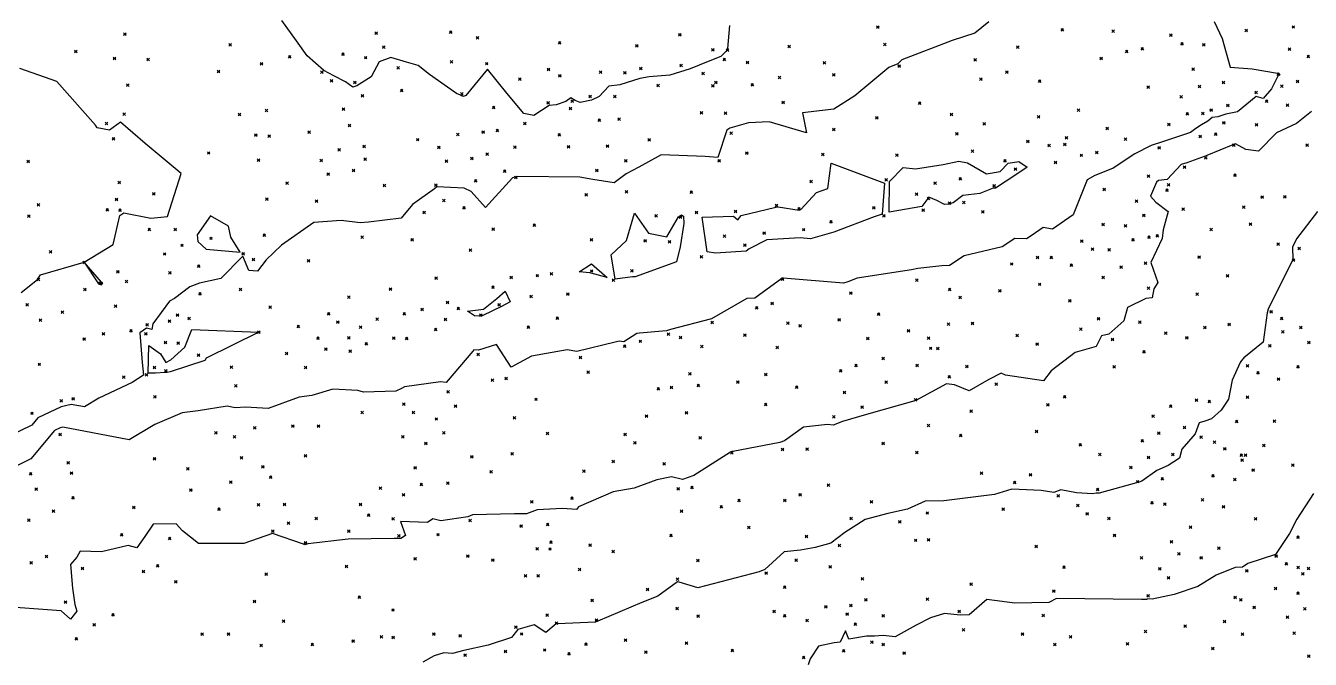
# Model space of a CAD drawing. Header units: inches. Extents: x 1411897 to 1412713, y 4930955 to 4931789.
# Drawn here: x 1412107.6 to 1412206.8, y 4931338.5 to 4931387.4 of the extents above; entities that cross this region are included whole.
import ezdxf

# ---------------------------------------------------------------- set-up
doc = ezdxf.new("R2010")
doc.units = ezdxf.units.IN
doc.header["$MEASUREMENT"] = 0
doc.header["$PDMODE"] = 35
doc.header["$PDSIZE"] = 0.1

msp = doc.modelspace()

# ---------------------------------------------------------------- linework, layer by layer
at = {"color": 2, "true_color": 0xf1eb1f}
for p, q in [((1412128.507, 4931386.283), (1412127.367, 4931387.841)), ((1412161.953, 4931387.457), (1412161.785, 4931385.685)), ((1412180.898, 4931386.871), (1412179.142, 4931386.303)), ((1412181.987, 4931387.74), (1412180.898, 4931386.871)), ((1412199.385, 4931387.774), (1412200.023, 4931386.451)), ((1412129.328, 4931385.106), (1412128.507, 4931386.283)), ((1412179.142, 4931386.303), (1412175.265, 4931384.801)), ((1412200.023, 4931386.451), (1412200.631, 4931384.241)), ((1412130.604, 4931383.973), (1412129.328, 4931385.106)), ((1412135.789, 4931384.994), (1412134.894, 4931384.643)), ((1412136.986, 4931384.622), (1412135.789, 4931384.994)), ((1412161.268, 4931385.074), (1412160.301, 4931384.687)), ((1412161.776, 4931385.56), (1412161.268, 4931385.074)), ((1412161.785, 4931385.685), (1412161.776, 4931385.56)), ((1412109.988, 4931383.135), (1412107.133, 4931384.148)), ((1412131.377, 4931383.579), (1412130.604, 4931383.973)), ((1412134.894, 4931384.643), (1412134.257, 4931383.482)), ((1412137.887, 4931384.362), (1412136.986, 4931384.622)), ((1412138.78, 4931383.68), (1412137.887, 4931384.362)), ((1412143.259, 4931384.075), (1412141.585, 4931382.044)), ((1412144.747, 4931382.228), (1412143.259, 4931384.075)), ((1412158.899, 4931384.119), (1412157.346, 4931383.617)), ((1412160.301, 4931384.687), (1412158.899, 4931384.119)), ((1412174.269, 4931384.222), (1412171.635, 4931382.02)), ((1412174.957, 4931384.484), (1412174.269, 4931384.222)), ((1412175.265, 4931384.801), (1412174.957, 4931384.484)), ((1412200.631, 4931384.241), (1412202.34, 4931384.11)), ((1412202.34, 4931384.11), (1412204.286, 4931383.786)), ((1412112.962, 4931379.75), (1412109.988, 4931383.135)), ((1412132.28, 4931383.113), (1412131.377, 4931383.579)), ((1412132.853, 4931382.697), (1412132.28, 4931383.113)), ((1412134.257, 4931383.482), (1412133.152, 4931382.807)), ((1412140.851, 4931382.203), (1412138.78, 4931383.68)), ((1412153.476, 4931382.881), (1412152.615, 4931382.781)), ((1412155.026, 4931383.363), (1412153.476, 4931382.881)), ((1412155.732, 4931383.502), (1412155.026, 4931383.363)), ((1412157.346, 4931383.617), (1412155.732, 4931383.502)), ((1412204.366, 4931383.644), (1412203.829, 4931382.575)), ((1412204.286, 4931383.786), (1412204.364, 4931383.731)), ((1412204.364, 4931383.731), (1412204.492, 4931383.647)), ((1412204.492, 4931383.647), (1412204.366, 4931383.644)), ((1412133.152, 4931382.807), (1412132.853, 4931382.697)), ((1412141.165, 4931382.071), (1412140.851, 4931382.203)), ((1412141.255, 4931382.028), (1412141.165, 4931382.071)), ((1412141.392, 4931381.961), (1412141.255, 4931382.028)), ((1412141.585, 4931382.044), (1412141.392, 4931381.961)), ((1412146.05, 4931380.671), (1412144.747, 4931382.228)), ((1412149.68, 4931381.859), (1412149.31, 4931381.576)), ((1412150.02, 4931381.669), (1412149.68, 4931381.859)), ((1412151.877, 4931381.976), (1412151.293, 4931381.688)), ((1412152.615, 4931382.781), (1412151.877, 4931381.976)), ((1412171.635, 4931382.02), (1412170, 4931380.99)), ((1412202.635, 4931381.963), (1412201.183, 4931380.79)), ((1412203.189, 4931381.824), (1412202.635, 4931381.963)), ((1412203.829, 4931382.575), (1412203.189, 4931381.824)), ((1412148.005, 4931381.268), (1412146.842, 4931380.507)), ((1412148.546, 4931381.323), (1412148.005, 4931381.268)), ((1412149.31, 4931381.576), (1412148.546, 4931381.323)), ((1412150.407, 4931381.502), (1412150.02, 4931381.669)), ((1412151.293, 4931381.688), (1412150.407, 4931381.502)), ((1412170, 4931380.99), (1412167.6, 4931380.712)), ((1412114.907, 4931379.98), (1412114.058, 4931379.375)), ((1412116.81, 4931378.35), (1412114.907, 4931379.98)), ((1412146.842, 4931380.507), (1412146.05, 4931380.671)), ((1412163.42, 4931379.933), (1412161.97, 4931379.525)), ((1412165.019, 4931380.016), (1412163.42, 4931379.933)), ((1412167.9, 4931379.155), (1412165.019, 4931380.016)), ((1412167.6, 4931380.712), (1412167.9, 4931379.155)), ((1412198.891, 4931380.071), (1412198.422, 4931379.797)), ((1412199.243, 4931380.347), (1412198.891, 4931380.071)), ((1412199.677, 4931380.412), (1412199.243, 4931380.347)), ((1412200.283, 4931380.612), (1412199.677, 4931380.412)), ((1412201.183, 4931380.79), (1412200.283, 4931380.612)), ((1412205.751, 4931379.886), (1412204.202, 4931379.169)), ((1412206.908, 4931380.817), (1412205.751, 4931379.886)), ((1412113.104, 4931379.543), (1412112.962, 4931379.75)), ((1412114.058, 4931379.375), (1412113.104, 4931379.543)), ((1412161.732, 4931379.379), (1412161.059, 4931377.267)), ((1412161.97, 4931379.525), (1412161.732, 4931379.379)), ((1412197.559, 4931379.182), (1412195.329, 4931378.45)), ((1412197.965, 4931379.507), (1412197.559, 4931379.182)), ((1412198.422, 4931379.797), (1412197.965, 4931379.507)), ((1412204.202, 4931379.169), (1412202.827, 4931377.759)), ((1412119.59, 4931376.03), (1412116.81, 4931378.35)), ((1412194.527, 4931378.178), (1412193.254, 4931377.537)), ((1412195.329, 4931378.45), (1412194.527, 4931378.178)), ((1412200.845, 4931378.25), (1412198.817, 4931377.424)), ((1412200.879, 4931378.278), (1412200.845, 4931378.25)), ((1412201.038, 4931378.325), (1412200.879, 4931378.278)), ((1412201.851, 4931377.878), (1412201.038, 4931378.325)), ((1412202.827, 4931377.759), (1412201.851, 4931377.878)), ((1412156.679, 4931377.469), (1412154.944, 4931376.526)), ((1412160.07, 4931377.34), (1412156.679, 4931377.469)), ((1412161.059, 4931377.267), (1412160.07, 4931377.34)), ((1412178.468, 4931376.722), (1412179.679, 4931376.973)), ((1412179.679, 4931376.973), (1412180.328, 4931376.862)), ((1412183.473, 4931376.818), (1412184.304, 4931376.957)), ((1412184.304, 4931376.957), (1412184.944, 4931376.522)), ((1412193.254, 4931377.537), (1412191.596, 4931376.447)), ((1412198.706, 4931377.372), (1412197.285, 4931376.863)), ((1412198.817, 4931377.424), (1412198.706, 4931377.372)), ((1412118.526, 4931372.7), (1412119.59, 4931376.03)), ((1412153.955, 4931376.014), (1412153.043, 4931375.299)), ((1412154.944, 4931376.526), (1412153.955, 4931376.014)), ((1412169.537, 4931374.874), (1412169.801, 4931376.831)), ((1412169.801, 4931376.831), (1412173.934, 4931375.269)), ((1412174.305, 4931375.41), (1412175.361, 4931376.487)), ((1412175.361, 4931376.487), (1412176.317, 4931376.388)), ((1412176.317, 4931376.388), (1412178.468, 4931376.722)), ((1412180.328, 4931376.862), (1412181.809, 4931376.009)), ((1412181.809, 4931376.009), (1412182.87, 4931376.183)), ((1412184.139, 4931375.974), (1412182.504, 4931374.892)), ((1412182.87, 4931376.183), (1412183.473, 4931376.818)), ((1412184.944, 4931376.522), (1412184.139, 4931375.974)), ((1412190.174, 4931375.878), (1412189.585, 4931375.531)), ((1412190.645, 4931376.051), (1412190.174, 4931375.878)), ((1412191.596, 4931376.447), (1412190.645, 4931376.051)), ((1412196.852, 4931376.717), (1412195.767, 4931375.559)), ((1412197.285, 4931376.863), (1412196.852, 4931376.717)), ((1412139.328, 4931375.008), (1412139.147, 4931374.84)), ((1412141.438, 4931374.903), (1412139.328, 4931375.008)), ((1412141.986, 4931374.639), (1412141.438, 4931374.903)), ((1412145.191, 4931375.698), (1412143.088, 4931373.403)), ((1412145.388, 4931375.754), (1412145.191, 4931375.698)), ((1412145.449, 4931375.758), (1412145.388, 4931375.754)), ((1412145.581, 4931375.797), (1412145.449, 4931375.758)), ((1412150.388, 4931375.732), (1412145.581, 4931375.797)), ((1412151.39, 4931375.574), (1412150.388, 4931375.732)), ((1412153.043, 4931375.299), (1412151.39, 4931375.574)), ((1412173.934, 4931375.269), (1412173.738, 4931372.875)), ((1412174.291, 4931373.033), (1412174.305, 4931375.41)), ((1412182.312, 4931374.898), (1412181.289, 4931374.473)), ((1412182.504, 4931374.892), (1412182.312, 4931374.898)), ((1412189.585, 4931375.531), (1412188.487, 4931372.837)), ((1412194.946, 4931375.357), (1412194.474, 4931374.29)), ((1412195.089, 4931375.493), (1412194.946, 4931375.357)), ((1412195.767, 4931375.559), (1412195.089, 4931375.493)), ((1412139.147, 4931374.84), (1412137.466, 4931373.621)), ((1412143.088, 4931373.403), (1412141.986, 4931374.639)), ((1412167.454, 4931373.236), (1412168.667, 4931374.565)), ((1412168.667, 4931374.565), (1412169.537, 4931374.874)), ((1412177.268, 4931374.106), (1412176.795, 4931373.489)), ((1412177.357, 4931374.198), (1412177.268, 4931374.106)), ((1412177.966, 4931373.95), (1412177.357, 4931374.198)), ((1412178.569, 4931373.637), (1412177.966, 4931373.95)), ((1412179.969, 4931374.339), (1412179.225, 4931373.753)), ((1412181.289, 4931374.473), (1412179.969, 4931374.339)), ((1412194.474, 4931374.29), (1412194.875, 4931373.803)), ((1412114.846, 4931372.787), (1412115.163, 4931373)), ((1412115.163, 4931373), (1412117.238, 4931372.572)), ((1412137.466, 4931373.621), (1412136.582, 4931372.576)), ((1412153.993, 4931370.864), (1412154.62, 4931372.966)), ((1412154.62, 4931372.966), (1412155.685, 4931371.416)), ((1412162.838, 4931372.784), (1412165.521, 4931373.427)), ((1412165.521, 4931373.427), (1412165.697, 4931373.456)), ((1412165.697, 4931373.456), (1412167.34, 4931373.201)), ((1412167.34, 4931373.201), (1412167.454, 4931373.236)), ((1412176.795, 4931373.489), (1412174.291, 4931373.033)), ((1412178.95, 4931373.655), (1412178.569, 4931373.637)), ((1412179.042, 4931373.716), (1412178.95, 4931373.655)), ((1412179.225, 4931373.753), (1412179.042, 4931373.716)), ((1412194.875, 4931373.803), (1412195.838, 4931373.097)), ((1412195.838, 4931373.097), (1412195.444, 4931371.67)), ((1412207.383, 4931373.102), (1412205.755, 4931370.978)), ((1412114.341, 4931370.541), (1412114.846, 4931372.787)), ((1412117.238, 4931372.572), (1412118.526, 4931372.7)), ((1412121.843, 4931372.754), (1412120.828, 4931371.282)), ((1412123.24, 4931371.967), (1412121.843, 4931372.754)), ((1412123.416, 4931371.113), (1412123.24, 4931371.967)), ((1412129.829, 4931372.254), (1412127.331, 4931370.505)), ((1412131.936, 4931372.405), (1412129.829, 4931372.254)), ((1412133.427, 4931372.224), (1412131.936, 4931372.405)), ((1412134.067, 4931372.263), (1412133.427, 4931372.224)), ((1412136.582, 4931372.576), (1412134.067, 4931372.263)), ((1412157.12, 4931371.145), (1412157.997, 4931372.678)), ((1412157.997, 4931372.678), (1412158.236, 4931372.845)), ((1412158.43, 4931372.157), (1412158.14, 4931370.37)), ((1412158.236, 4931372.845), (1412158.406, 4931372.742)), ((1412158.406, 4931372.742), (1412158.43, 4931372.157)), ((1412159.847, 4931372.643), (1412162.257, 4931372.739)), ((1412160.225, 4931369.99), (1412159.847, 4931372.643)), ((1412162.257, 4931372.739), (1412162.6, 4931372.447)), ((1412162.6, 4931372.447), (1412162.838, 4931372.784)), ((1412173.119, 4931372.673), (1412170.014, 4931371.486)), ((1412173.738, 4931372.875), (1412173.119, 4931372.673)), ((1412188.487, 4931372.837), (1412186.908, 4931371.738)), ((1412120.828, 4931371.282), (1412120.872, 4931370.775)), ((1412124.145, 4931369.947), (1412123.416, 4931371.113)), ((1412155.685, 4931371.416), (1412157.12, 4931371.145)), ((1412167.41, 4931371.055), (1412164.842, 4931370.897)), ((1412168.2, 4931370.991), (1412167.41, 4931371.055)), ((1412170.014, 4931371.486), (1412168.2, 4931370.991)), ((1412184.002, 4931371), (1412183.012, 4931370.37)), ((1412184.887, 4931370.97), (1412184.002, 4931371)), ((1412185.322, 4931371.257), (1412184.887, 4931370.97)), ((1412186.185, 4931371.845), (1412185.322, 4931371.257)), ((1412186.908, 4931371.738), (1412186.185, 4931371.845)), ((1412195.374, 4931371.021), (1412194.489, 4931369.146)), ((1412195.444, 4931371.67), (1412195.374, 4931371.021)), ((1412205.755, 4931370.978), (1412205.448, 4931370.347)), ((1412112.1, 4931369.17), (1412114.341, 4931370.541)), ((1412120.872, 4931370.775), (1412121.525, 4931370.197)), ((1412121.525, 4931370.197), (1412124.145, 4931369.947)), ((1412127.331, 4931370.505), (1412126.144, 4931369.359)), ((1412152.8, 4931369.744), (1412153.993, 4931370.864)), ((1412158.14, 4931370.37), (1412157.862, 4931369.204)), ((1412160.864, 4931369.88), (1412160.225, 4931369.99)), ((1412163.226, 4931370.033), (1412160.864, 4931369.88)), ((1412163.458, 4931370.202), (1412163.226, 4931370.033)), ((1412164.842, 4931370.897), (1412163.458, 4931370.202)), ((1412183.012, 4931370.37), (1412180.068, 4931369.662)), ((1412205.448, 4931370.347), (1412205.476, 4931369.396)), ((1412108.717, 4931368.197), (1412112.1, 4931369.17)), ((1412112.1, 4931369.17), (1412113.19, 4931367.514)), ((1412113.44, 4931367.647), (1412112.1, 4931369.17)), ((1412124.357, 4931369.656), (1412122.663, 4931367.92)), ((1412124.806, 4931368.544), (1412124.357, 4931369.656)), ((1412126.144, 4931369.359), (1412125.483, 4931368.488)), ((1412150.328, 4931368.431), (1412151.295, 4931369.048)), ((1412151.295, 4931369.048), (1412152.5, 4931367.993)), ((1412153.123, 4931367.862), (1412152.8, 4931369.744)), ((1412157.862, 4931369.204), (1412154.67, 4931368.059)), ((1412180.068, 4931369.662), (1412178.957, 4931368.924)), ((1412194.489, 4931369.146), (1412195.05, 4931367.62)), ((1412205.457, 4931369.335), (1412203.556, 4931365.553)), ((1412205.476, 4931369.396), (1412205.457, 4931369.335)), ((1412108.487, 4931367.843), (1412108.717, 4931368.197)), ((1412125.483, 4931368.488), (1412124.806, 4931368.544)), ((1412151.163, 4931368.367), (1412150.328, 4931368.431)), ((1412152.5, 4931367.993), (1412151.163, 4931368.367)), ((1412154.466, 4931368.041), (1412153.123, 4931367.862)), ((1412154.67, 4931368.059), (1412154.466, 4931368.041)), ((1412166.019, 4931367.937), (1412165.984, 4931367.919)), ((1412166.084, 4931367.941), (1412166.019, 4931367.937)), ((1412170.749, 4931367.567), (1412166.084, 4931367.941)), ((1412171.808, 4931367.935), (1412171.081, 4931367.658)), ((1412176.012, 4931368.588), (1412171.808, 4931367.935)), ((1412176.502, 4931368.68), (1412176.012, 4931368.588)), ((1412178.351, 4931368.896), (1412176.502, 4931368.68)), ((1412178.957, 4931368.924), (1412178.351, 4931368.896)), ((1412107.214, 4931366.833), (1412108.487, 4931367.843)), ((1412113.19, 4931367.514), (1412113.42, 4931367.421)), ((1412113.42, 4931367.421), (1412113.547, 4931367.583)), ((1412113.547, 4931367.583), (1412113.44, 4931367.647)), ((1412120.267, 4931367.273), (1412119.072, 4931366.384)), ((1412121.002, 4931367.557), (1412120.267, 4931367.273)), ((1412122.663, 4931367.92), (1412121.002, 4931367.557)), ((1412143.984, 4931366.37), (1412144.62, 4931366.95)), ((1412144.62, 4931366.95), (1412144.997, 4931366.109)), ((1412165.984, 4931367.919), (1412163.909, 4931366.407)), ((1412171.081, 4931367.658), (1412170.749, 4931367.567)), ((1412194.743, 4931367.118), (1412194.609, 4931366.417)), ((1412195.05, 4931367.62), (1412194.743, 4931367.118)), ((1412118.696, 4931366.166), (1412117.405, 4931364.424)), ((1412119.072, 4931366.384), (1412118.696, 4931366.166)), ((1412142.941, 4931365.561), (1412143.984, 4931366.37)), ((1412144.997, 4931366.109), (1412144.34, 4931365.746)), ((1412163.282, 4931366.366), (1412160.563, 4931364.814)), ((1412163.909, 4931366.407), (1412163.282, 4931366.366)), ((1412194.118, 4931366.378), (1412192.707, 4931365.693)), ((1412194.609, 4931366.417), (1412194.118, 4931366.378)), ((1412141.696, 4931365.4), (1412142.941, 4931365.561)), ((1412142.242, 4931365.038), (1412141.696, 4931365.4)), ((1412142.733, 4931365.005), (1412142.242, 4931365.038)), ((1412142.901, 4931365.059), (1412142.733, 4931365.005)), ((1412144.34, 4931365.746), (1412142.901, 4931365.059)), ((1412192.707, 4931365.693), (1412192.416, 4931364.648)), ((1412203.481, 4931365.267), (1412203.182, 4931362.997)), ((1412203.556, 4931365.553), (1412203.481, 4931365.267)), ((1412116.918, 4931364.096), (1412116.39, 4931363.734)), ((1412117.324, 4931363.987), (1412116.918, 4931364.096)), ((1412117.405, 4931364.424), (1412117.324, 4931363.987)), ((1412119.865, 4931362.628), (1412120.416, 4931363.989)), ((1412120.416, 4931363.989), (1412125.59, 4931363.77)), ((1412157.388, 4931363.989), (1412157.081, 4931363.879)), ((1412160.563, 4931364.814), (1412157.388, 4931363.989)), ((1412192.416, 4931364.648), (1412191.266, 4931363.626)), ((1412116.39, 4931363.734), (1412116.577, 4931361.429)), ((1412125.59, 4931363.77), (1412121.526, 4931361.774)), ((1412153.113, 4931362.996), (1412150.159, 4931362.273)), ((1412153.421, 4931363.084), (1412153.113, 4931362.996)), ((1412153.794, 4931363.018), (1412153.421, 4931363.084)), ((1412154.792, 4931363.678), (1412153.794, 4931363.018)), ((1412154.984, 4931363.703), (1412154.792, 4931363.678)), ((1412157.081, 4931363.879), (1412154.984, 4931363.703)), ((1412190.699, 4931363.491), (1412190.266, 4931362.679)), ((1412191.266, 4931363.626), (1412190.699, 4931363.491)), ((1412203.182, 4931362.997), (1412201.69, 4931361.803)), ((1412117.049, 4931360.615), (1412117.088, 4931362.74)), ((1412117.088, 4931362.74), (1412117.986, 4931362.098)), ((1412117.986, 4931362.098), (1412118.398, 4931361.437)), ((1412118.79, 4931361.64), (1412119.865, 4931362.628)), ((1412142.118, 4931362.301), (1412140.064, 4931359.9)), ((1412142.208, 4931362.403), (1412142.118, 4931362.301)), ((1412142.552, 4931362.38), (1412142.208, 4931362.403)), ((1412143.939, 4931362.826), (1412142.552, 4931362.38)), ((1412145.076, 4931361.084), (1412143.939, 4931362.826)), ((1412149.397, 4931362.416), (1412146.646, 4931361.934)), ((1412150.159, 4931362.273), (1412149.397, 4931362.416)), ((1412188.661, 4931362.216), (1412186.795, 4931360.786)), ((1412190.266, 4931362.679), (1412188.661, 4931362.216)), ((1412116.577, 4931361.429), (1412116.684, 4931360.466)), ((1412118.398, 4931361.437), (1412118.79, 4931361.64)), ((1412121.41, 4931361.597), (1412118.731, 4931360.712)), ((1412121.526, 4931361.774), (1412121.41, 4931361.597)), ((1412146.646, 4931361.934), (1412145.076, 4931361.084)), ((1412201.405, 4931361.433), (1412200.79, 4931360.074)), ((1412201.5, 4931361.593), (1412201.405, 4931361.433)), ((1412201.69, 4931361.803), (1412201.5, 4931361.593)), ((1412116.684, 4931360.466), (1412115.806, 4931359.887)), ((1412117.592, 4931360.622), (1412117.049, 4931360.615)), ((1412118.357, 4931360.656), (1412117.592, 4931360.622)), ((1412118.497, 4931360.673), (1412118.357, 4931360.656)), ((1412118.731, 4931360.712), (1412118.497, 4931360.673)), ((1412181.973, 4931360.112), (1412180.469, 4931359.249)), ((1412182.924, 4931360.608), (1412181.973, 4931360.112)), ((1412183.26, 4931360.449), (1412182.924, 4931360.608)), ((1412186.22, 4931360.006), (1412183.26, 4931360.449)), ((1412186.795, 4931360.786), (1412186.22, 4931360.006)), ((1412200.79, 4931360.074), (1412200.49, 4931358.59)), ((1412115.806, 4931359.887), (1412113.236, 4931358.684)), ((1412131.299, 4931359.379), (1412129.675, 4931358.879)), ((1412133.24, 4931359.267), (1412131.299, 4931359.379)), ((1412133.665, 4931359.143), (1412133.24, 4931359.267)), ((1412136.161, 4931359.231), (1412133.665, 4931359.143)), ((1412136.604, 4931359.437), (1412136.161, 4931359.231)), ((1412136.848, 4931359.563), (1412136.604, 4931359.437)), ((1412139.618, 4931359.93), (1412136.848, 4931359.563)), ((1412140.064, 4931359.9), (1412139.618, 4931359.93)), ((1412178.706, 4931359.798), (1412176.343, 4931358.505)), ((1412179.324, 4931359.702), (1412178.706, 4931359.798)), ((1412180.469, 4931359.249), (1412179.324, 4931359.702)), ((1412110.304, 4931358.014), (1412108.511, 4931357.169)), ((1412111.079, 4931358.198), (1412110.304, 4931358.014)), ((1412112.112, 4931357.998), (1412111.079, 4931358.198)), ((1412113.236, 4931358.684), (1412112.112, 4931357.998)), ((1412123.145, 4931358.063), (1412120.906, 4931357.689)), ((1412123.767, 4931357.929), (1412123.145, 4931358.063)), ((1412128.704, 4931358.763), (1412126.299, 4931357.881)), ((1412129.675, 4931358.879), (1412128.704, 4931358.763)), ((1412176.261, 4931358.47), (1412172.531, 4931357.408)), ((1412176.343, 4931358.505), (1412176.261, 4931358.47)), ((1412200.49, 4931358.59), (1412199.924, 4931357.761)), ((1412108.511, 4931357.169), (1412108.041, 4931356.601)), ((1412119.656, 4931357.543), (1412117.547, 4931356.657)), ((1412120.906, 4931357.689), (1412119.656, 4931357.543)), ((1412124.547, 4931357.995), (1412123.767, 4931357.929)), ((1412126.299, 4931357.881), (1412124.547, 4931357.995)), ((1412172.531, 4931357.408), (1412170.666, 4931356.888)), ((1412199.191, 4931357.08), (1412198.666, 4931356.905)), ((1412199.924, 4931357.761), (1412199.191, 4931357.08)), ((1412108.041, 4931356.601), (1412104.498, 4931354.884)), ((1412109.807, 4931356.189), (1412107.985, 4931353.989)), ((1412110.248, 4931356.397), (1412109.807, 4931356.189)), ((1412110.439, 4931356.442), (1412110.248, 4931356.397)), ((1412115.572, 4931355.451), (1412110.439, 4931356.442)), ((1412117.547, 4931356.657), (1412115.572, 4931355.451)), ((1412167.655, 4931356.448), (1412166.201, 4931355.385)), ((1412169.521, 4931356.652), (1412167.655, 4931356.448)), ((1412169.958, 4931356.582), (1412169.521, 4931356.652)), ((1412170.666, 4931356.888), (1412169.958, 4931356.582)), ((1412198.241, 4931356.771), (1412197.927, 4931355.932)), ((1412198.666, 4931356.905), (1412198.241, 4931356.771)), ((1412165.85, 4931355.249), (1412162.201, 4931354.562)), ((1412166.201, 4931355.385), (1412165.85, 4931355.249)), ((1412197.927, 4931355.932), (1412196.898, 4931354.752)), ((1412162.033, 4931354.506), (1412159.203, 4931352.703)), ((1412162.138, 4931354.557), (1412162.033, 4931354.506)), ((1412162.201, 4931354.562), (1412162.138, 4931354.557)), ((1412196.706, 4931354.054), (1412195.84, 4931353.489)), ((1412196.898, 4931354.752), (1412196.706, 4931354.054)), ((1412107.985, 4931353.989), (1412106.902, 4931353.464)), ((1412194.975, 4931353.088), (1412193.798, 4931352.267)), ((1412195.84, 4931353.489), (1412194.975, 4931353.088)), ((1412156.341, 4931352.366), (1412154.572, 4931351.736)), ((1412157.464, 4931352.601), (1412156.341, 4931352.366)), ((1412158.314, 4931352.41), (1412157.464, 4931352.601)), ((1412159.203, 4931352.703), (1412158.314, 4931352.41)), ((1412193.403, 4931352.132), (1412190.499, 4931351.35)), ((1412193.522, 4931352.168), (1412193.403, 4931352.132)), ((1412193.798, 4931352.267), (1412193.522, 4931352.168)), ((1412152.967, 4931351.436), (1412150.29, 4931350.297)), ((1412154.572, 4931351.736), (1412152.967, 4931351.436)), ((1412182.416, 4931351.233), (1412178.505, 4931350.744)), ((1412183.76, 4931351.652), (1412182.416, 4931351.233)), ((1412186.039, 4931351.541), (1412183.76, 4931351.652)), ((1412187.017, 4931351.394), (1412186.039, 4931351.541)), ((1412187.545, 4931351.592), (1412187.017, 4931351.394)), ((1412188.769, 4931351.369), (1412187.545, 4931351.592)), ((1412189.982, 4931351.302), (1412188.769, 4931351.369)), ((1412190.271, 4931351.353), (1412189.982, 4931351.302)), ((1412190.499, 4931351.35), (1412190.271, 4931351.353)), ((1412207.068, 4931351.32), (1412205.769, 4931349.341)), ((1412149.039, 4931350.156), (1412147.1, 4931350.058)), ((1412150.117, 4931350.084), (1412149.039, 4931350.156)), ((1412150.29, 4931350.297), (1412150.117, 4931350.084)), ((1412175.692, 4931350.116), (1412174.19, 4931349.764)), ((1412177.071, 4931350.727), (1412175.692, 4931350.116)), ((1412178.505, 4931350.744), (1412177.071, 4931350.727)), ((1412138.618, 4931349.077), (1412136.538, 4931349.157)), ((1412136.538, 4931349.157), (1412136.913, 4931348.065)), ((1412139.025, 4931349.358), (1412138.618, 4931349.077)), ((1412139.636, 4931349.218), (1412139.025, 4931349.358)), ((1412141.734, 4931349.526), (1412139.636, 4931349.218)), ((1412142.099, 4931349.67), (1412141.734, 4931349.526)), ((1412145.327, 4931349.753), (1412142.099, 4931349.67)), ((1412146.265, 4931349.751), (1412145.327, 4931349.753)), ((1412147.1, 4931350.058), (1412146.265, 4931349.751)), ((1412172.428, 4931349.312), (1412170.869, 4931348.295)), ((1412174.19, 4931349.764), (1412172.428, 4931349.312)), ((1412205.769, 4931349.341), (1412205.207, 4931348.227)), ((1412117.413, 4931348.956), (1412116.768, 4931347.991)), ((1412119.197, 4931348.976), (1412117.413, 4931348.956)), ((1412119.677, 4931348.422), (1412119.197, 4931348.976)), ((1412120.927, 4931347.452), (1412119.677, 4931348.422)), ((1412126.635, 4931348.232), (1412124.428, 4931347.467)), ((1412129.046, 4931347.396), (1412126.635, 4931348.232)), ((1412170.869, 4931348.295), (1412169.769, 4931347.487)), ((1412205.207, 4931348.227), (1412204.122, 4931346.612)), ((1412115.485, 4931347.293), (1412113.441, 4931346.806)), ((1412116.174, 4931347.112), (1412115.485, 4931347.293)), ((1412116.768, 4931347.991), (1412116.174, 4931347.112)), ((1412124.428, 4931347.467), (1412120.927, 4931347.452)), ((1412129.15, 4931347.343), (1412129.046, 4931347.396)), ((1412129.36, 4931347.427), (1412129.15, 4931347.343)), ((1412132.49, 4931347.803), (1412129.36, 4931347.427)), ((1412136.043, 4931347.837), (1412132.49, 4931347.803)), ((1412136.565, 4931347.831), (1412136.043, 4931347.837)), ((1412136.913, 4931348.065), (1412136.565, 4931347.831)), ((1412168.559, 4931347.152), (1412167.439, 4931346.953)), ((1412169.769, 4931347.487), (1412168.559, 4931347.152)), ((1412111.528, 4931346.393), (1412111.033, 4931345.847)), ((1412111.782, 4931346.87), (1412111.528, 4931346.393)), ((1412113.441, 4931346.806), (1412111.782, 4931346.87)), ((1412166.174, 4931346.803), (1412164.68, 4931345.443)), ((1412167.439, 4931346.953), (1412166.174, 4931346.803)), ((1412204.122, 4931346.612), (1412202.003, 4931345.906)), ((1412111.033, 4931345.847), (1412111.191, 4931344.015)), ((1412164.231, 4931345.28), (1412159.515, 4931344.044)), ((1412164.68, 4931345.443), (1412164.231, 4931345.28)), ((1412201.021, 4931345.613), (1412199.544, 4931345.012)), ((1412201.59, 4931345.617), (1412201.021, 4931345.613)), ((1412202.003, 4931345.906), (1412201.59, 4931345.617)), ((1412157.927, 4931344.494), (1412156.405, 4931343.4)), ((1412158.06, 4931344.467), (1412157.927, 4931344.494)), ((1412159.515, 4931344.044), (1412158.06, 4931344.467)), ((1412198.134, 4931344.139), (1412196.315, 4931343.508)), ((1412199.544, 4931345.012), (1412198.134, 4931344.139)), ((1412111.191, 4931344.015), (1412111.366, 4931342.747)), ((1412156.405, 4931343.4), (1412155.185, 4931342.909)), ((1412181.838, 4931343.126), (1412180.471, 4931341.944)), ((1412184.002, 4931342.845), (1412181.838, 4931343.126)), ((1412187.214, 4931343.208), (1412186.622, 4931342.908)), ((1412193.768, 4931343.144), (1412187.214, 4931343.208)), ((1412194.17, 4931343.139), (1412193.768, 4931343.144)), ((1412194.274, 4931343.193), (1412194.17, 4931343.139)), ((1412194.602, 4931343.165), (1412194.274, 4931343.193)), ((1412196.315, 4931343.508), (1412194.602, 4931343.165)), ((1412110.322, 4931342.262), (1412104.637, 4931342.67)), ((1412111.045, 4931341.601), (1412110.322, 4931342.262)), ((1412111.532, 4931342.241), (1412111.045, 4931341.601)), ((1412111.366, 4931342.747), (1412111.532, 4931342.241)), ((1412155.185, 4931342.909), (1412151.775, 4931341.468)), ((1412186.622, 4931342.908), (1412184.002, 4931342.845)), ((1412146.858, 4931341.187), (1412145.603, 4931340.815)), ((1412147.765, 4931340.58), (1412146.858, 4931341.187)), ((1412148.55, 4931341.241), (1412147.765, 4931340.58)), ((1412148.598, 4931341.266), (1412148.55, 4931341.241)), ((1412148.654, 4931341.258), (1412148.598, 4931341.266)), ((1412151.596, 4931341.372), (1412148.654, 4931341.258)), ((1412151.775, 4931341.468), (1412151.596, 4931341.372)), ((1412176.371, 4931341.141), (1412174.751, 4931340.242)), ((1412177.467, 4931341.727), (1412176.371, 4931341.141)), ((1412178.548, 4931342.049), (1412177.467, 4931341.727)), ((1412179.772, 4931341.91), (1412178.548, 4931342.049)), ((1412180.471, 4931341.944), (1412179.772, 4931341.91)), ((1412145.103, 4931340.199), (1412143.294, 4931339.595)), ((1412145.603, 4931340.815), (1412145.103, 4931340.199)), ((1412170.911, 4931340.708), (1412170.497, 4931339.849)), ((1412171.16, 4931340.063), (1412170.911, 4931340.708)), ((1412172.523, 4931340.303), (1412171.16, 4931340.063)), ((1412173.149, 4931340.302), (1412172.523, 4931340.303)), ((1412173.83, 4931340.34), (1412173.149, 4931340.302)), ((1412174.751, 4931340.242), (1412173.83, 4931340.34)), ((1412141.43, 4931339.197), (1412140.547, 4931338.96)), ((1412143.294, 4931339.595), (1412141.43, 4931339.197)), ((1412168.833, 4931339.539), (1412168.184, 4931338.55)), ((1412170.027, 4931339.785), (1412168.833, 4931339.539)), ((1412170.497, 4931339.849), (1412170.027, 4931339.785)), ((1412139.145, 4931338.771), (1412138.26, 4931338.297)), ((1412139.87, 4931339.003), (1412139.145, 4931338.771)), ((1412140.547, 4931338.96), (1412139.87, 4931339.003)), ((1412168.184, 4931338.55), (1412168.029, 4931338.094))]:
    msp.add_line(p, q, dxfattribs=at)
for p in [(1412115.24, 4931386.78), (1412134.66, 4931386.86), (1412140.41, 4931386.95), (1412158.12, 4931386.75), (1412173.41, 4931387.34), (1412187.66, 4931387.13), (1412191.59, 4931387.02), (1412196.05, 4931386.7), (1412201.87, 4931387.07), (1412205.51, 4931387.34), (1412123.37, 4931385.97), (1412135.24, 4931385.78), (1412142.48, 4931386.51), (1412148.83, 4931386.12), (1412154.79, 4931385.9), (1412166.56, 4931385.83), (1412173.95, 4931385.99), (1412184.22, 4931385.78), (1412196.91, 4931386.05), (1412198.59, 4931385.97), (1412111.44, 4931385.44), (1412114.43, 4931384.92), (1412117.03, 4931384.83), (1412127.97, 4931385.04), (1412132.09, 4931385.24), (1412133.84, 4931384.97), (1412160.67, 4931385.57), (1412161.55, 4931384.84), (1412161.79, 4931385.56), (1412180.93, 4931384.8), (1412190.67, 4931384.92), (1412192.63, 4931385.45), (1412193.84, 4931385.65), (1412205.21, 4931385.62), (1412206.67, 4931385.06), (1412122.48, 4931383.9), (1412125.8, 4931384.51), (1412130.46, 4931383.85), (1412136.35, 4931384.19), (1412140.47, 4931384.65), (1412143.19, 4931384.51), (1412147.96, 4931384.07), (1412151.99, 4931383.85), (1412153.87, 4931383.81), (1412155.09, 4931384.13), (1412158.21, 4931384.37), (1412159.91, 4931383.75), (1412163.33, 4931384.61), (1412169.28, 4931384.57), (1412175.06, 4931384.33), (1412183.38, 4931383.86), (1412197.77, 4931384.08), (1412115.46, 4931382.85), (1412131.21, 4931383.19), (1412133.01, 4931383.06), (1412145.75, 4931383.32), (1412148.85, 4931383.58), (1412156.43, 4931382.82), (1412160.67, 4931382.79), (1412160.9, 4931383.06), (1412163.71, 4931382.87), (1412165.81, 4931383.44), (1412170, 4931383.64), (1412181.37, 4931383.31), (1412185.91, 4931383.15), (1412198.26, 4931382.74), (1412200.11, 4931383.05), (1412204.35, 4931383.7), (1412204.62, 4931382.77), (1412205.84, 4931383.14), (1412133.59, 4931382.03), (1412136.62, 4931382.44), (1412141.27, 4931382.18), (1412151.18, 4931381.98), (1412153.09, 4931381.97), (1412194.3, 4931382.7), (1412196.84, 4931381.95), (1412202.63, 4931382.28), (1412126.18, 4931380.89), (1412132.12, 4931381), (1412143.73, 4931381.12), (1412147.93, 4931381.48), (1412149.66, 4931381.04), (1412149.8, 4931381.61), (1412166.1, 4931381.52), (1412176.64, 4931381.46), (1412188.91, 4931380.92), (1412199.17, 4931380.93), (1412200.44, 4931381.29), (1412203.45, 4931381.61), (1412205.06, 4931381.3), (1412113.82, 4931379.89), (1412115.18, 4931380.61), (1412124.09, 4931380.58), (1412146.14, 4931379.88), (1412151.89, 4931380.14), (1412153.42, 4931380.22), (1412159.78, 4931380.72), (1412161.64, 4931380.68), (1412173.33, 4931380.34), (1412179.09, 4931380.59), (1412181.63, 4931379.86), (1412185.83, 4931380.4), (1412195.9, 4931379.82), (1412197.32, 4931380.63), (1412198.52, 4931380.67), (1412200.13, 4931379.95), (1412202.67, 4931379.79), (1412125.35, 4931379), (1412126.39, 4931378.92), (1412129.47, 4931379.21), (1412132.59, 4931379.73), (1412140.96, 4931379.04), (1412142.92, 4931379.23), (1412144.01, 4931379.35), (1412148.8, 4931379.02), (1412162.08, 4931379.14), (1412170, 4931379.42), (1412179.52, 4931379.1), (1412187.98, 4931378.79), (1412191.13, 4931379.51), (1412198.32, 4931378.89), (1412199.51, 4931379.07), (1412114.36, 4931378.72), (1412131.79, 4931377.86), (1412133.72, 4931378.12), (1412137.86, 4931378.64), (1412139.5, 4931378.05), (1412145.37, 4931378.06), (1412149.52, 4931378.1), (1412152.53, 4931378.15), (1412155.75, 4931378.62), (1412185, 4931378.51), (1412186.64, 4931378.19), (1412187.85, 4931378.28), (1412192.54, 4931378.68), (1412195.15, 4931378.02), (1412200.91, 4931378.21), (1412206.57, 4931378.21), (1412107.77, 4931376.96), (1412121.71, 4931377.61), (1412125.57, 4931377.05), (1412130.41, 4931377.03), (1412133.8, 4931377.13), (1412140.08, 4931376.97), (1412142.05, 4931377.19), (1412143.23, 4931377.53), (1412153.93, 4931377.01), (1412161.15, 4931377.02), (1412163.29, 4931377.61), (1412169.16, 4931377.5), (1412174.88, 4931377.44), (1412180.72, 4931377.75), (1412183.23, 4931377.01), (1412187.14, 4931376.89), (1412189.13, 4931377.43), (1412190.32, 4931377.64), (1412198.74, 4931377.24), (1412130.95, 4931375.98), (1412132.91, 4931376.25), (1412144.58, 4931376.2), (1412151.69, 4931376.27), (1412184.04, 4931376.37), (1412194.32, 4931375.83), (1412197.11, 4931376.52), (1412201, 4931375.89), (1412114.8, 4931375.33), (1412127.77, 4931375.28), (1412135.29, 4931375.1), (1412139.27, 4931375.12), (1412142.34, 4931375.46), (1412145.45, 4931375.72), (1412168.25, 4931375.41), (1412174.05, 4931375.53), (1412177.83, 4931375.28), (1412179.78, 4931375.62), (1412182.39, 4931375.08), (1412190.9, 4931374.8), (1412195.87, 4931375.15), (1412114.59, 4931374.03), (1412117.47, 4931374.45), (1412126.21, 4931374.05), (1412130.05, 4931373.9), (1412139.88, 4931373.94), (1412150.88, 4931374.39), (1412153.99, 4931374.62), (1412159, 4931374.59), (1412176.4, 4931374.43), (1412177.31, 4931374.09), (1412180.05, 4931373.79), (1412193.39, 4931373.9), (1412195.75, 4931374.75), (1412203.1, 4931374.21), (1412204.85, 4931374.24), (1412108.56, 4931373.61), (1412113.88, 4931373.23), (1412114.86, 4931373.2), (1412138.35, 4931373.02), (1412141.44, 4931373.37), (1412159.39, 4931373.03), (1412162.42, 4931373.1), (1412165.58, 4931373.56), (1412167.32, 4931373.29), (1412173.1, 4931373.39), (1412176.92, 4931373.19), (1412178.95, 4931373.74), (1412181.52, 4931373.06), (1412193.95, 4931372.8), (1412197, 4931373.28), (1412201.68, 4931373.43), (1412107.82, 4931372.74), (1412146.87, 4931372.04), (1412156.28, 4931372.76), (1412158.16, 4931372.67), (1412169.79, 4931372.29), (1412173.88, 4931372.76), (1412190.81, 4931372.08), (1412192.54, 4931371.98), (1412202.19, 4931372.12), (1412117.13, 4931371.7), (1412119.13, 4931371.7), (1412121.89, 4931371.02), (1412126.01, 4931371.27), (1412133.57, 4931371.11), (1412137.43, 4931370.92), (1412143.7, 4931371.72), (1412151.28, 4931370.91), (1412155.43, 4931370.84), (1412161.56, 4931371.19), (1412164.63, 4931371.43), (1412167.68, 4931371.69), (1412193.12, 4931370.91), (1412194.36, 4931371.11), (1412195, 4931371.21), (1412199.16, 4931371.7), (1412109.5, 4931369.98), (1412119.65, 4931370.48), (1412124.37, 4931369.84), (1412141.93, 4931370.11), (1412157.32, 4931370.76), (1412163.14, 4931370.49), (1412189.16, 4931370.81), (1412189.99, 4931370.19), (1412191.28, 4931370.14), (1412204.34, 4931370.58), (1412205.96, 4931370.24), (1412112.1, 4931369.17), (1412118.31, 4931369.81), (1412120.94, 4931368.88), (1412125.17, 4931369.38), (1412129.43, 4931369.29), (1412159.78, 4931369.59), (1412183.75, 4931369.04), (1412185.75, 4931369.55), (1412186.81, 4931369.55), (1412188.36, 4931368.94), (1412194.09, 4931369.1), (1412198.23, 4931369.58), (1412205.52, 4931369.35), (1412108.56, 4931367.84), (1412114.7, 4931368.45), (1412118.72, 4931368.36), (1412139.28, 4931367.95), (1412145.09, 4931368.01), (1412147.1, 4931368.14), (1412148.19, 4931368.28), (1412151.3, 4931368.5), (1412154.41, 4931368.51), (1412166.05, 4931367.86), (1412190.82, 4931368), (1412192.2, 4931368.8), (1412200.43, 4931368.12), (1412112.15, 4931367.07), (1412113.32, 4931367.57), (1412115.36, 4931367.69), (1412124.17, 4931367.08), (1412135.75, 4931367.11), (1412143.68, 4931367.25), (1412152.98, 4931367.79), (1412176.42, 4931367.79), (1412178.96, 4931367.07), (1412182.84, 4931366.96), (1412185.91, 4931367.47), (1412194.32, 4931367.17), (1412107.69, 4931365.89), (1412121.04, 4931366.73), (1412132.54, 4931366.48), (1412140.17, 4931366.08), (1412144.15, 4931365.89), (1412146.62, 4931366.53), (1412149.46, 4931366.72), (1412165.24, 4931366), (1412171.32, 4931366.8), (1412179.77, 4931366.46), (1412188.24, 4931366.21), (1412198.08, 4931366.71), (1412110.41, 4931365.32), (1412114.52, 4931365.78), (1412119.3, 4931365.1), (1412126.46, 4931365.7), (1412130.98, 4931365.2), (1412136.83, 4931365.19), (1412138.2, 4931365.53), (1412141, 4931365.6), (1412142.74, 4931365.1), (1412164.05, 4931365.66), (1412173.47, 4931365.16), (1412203.79, 4931365.36), (1412108.71, 4931364.7), (1412115.71, 4931363.87), (1412116.95, 4931364.35), (1412118.68, 4931364.63), (1412120.2, 4931364.83), (1412128.64, 4931364.21), (1412131.69, 4931364.56), (1412133.45, 4931364.16), (1412134.73, 4931364.78), (1412139.25, 4931363.98), (1412140, 4931364.76), (1412146.41, 4931364.17), (1412148.65, 4931364.85), (1412160.61, 4931364.53), (1412166.46, 4931364.47), (1412167.4, 4931364.26), (1412170.42, 4931364.74), (1412175.77, 4931363.89), (1412178.87, 4931364.39), (1412180.72, 4931364.46), (1412189.09, 4931364.01), (1412190.46, 4931364.82), (1412193.65, 4931364.54), (1412198.68, 4931364.13), (1412200.55, 4931364.38), (1412204.61, 4931364.83), (1412206.09, 4931364.13), (1412112.09, 4931363.25), (1412113.58, 4931363.64), (1412116.86, 4931363.64), (1412118.37, 4931362.97), (1412119.36, 4931362.93), (1412125.59, 4931363.77), (1412130.16, 4931363.31), (1412132.54, 4931363.33), (1412133.89, 4931362.88), (1412136.01, 4931363.32), (1412137.01, 4931363.28), (1412155.06, 4931363.07), (1412157.23, 4931363.62), (1412158.17, 4931363.36), (1412163.14, 4931363.55), (1412172.63, 4931363.28), (1412177.33, 4931363.31), (1412184.17, 4931363.51), (1412191.54, 4931363.22), (1412195.65, 4931363.7), (1412197.29, 4931363.35), (1412204.7, 4931363.8), (1412206.71, 4931362.97), (1412120.93, 4931361.99), (1412127.73, 4931362.13), (1412130.77, 4931362.47), (1412132.65, 4931362.3), (1412142.53, 4931362.06), (1412153.85, 4931362.69), (1412159.81, 4931362.67), (1412165.64, 4931362.59), (1412177.49, 4931362.53), (1412178.04, 4931362.51), (1412185.71, 4931362.86), (1412193.97, 4931362.25), (1412203.69, 4931362.73), (1412108.63, 4931361.29), (1412117.52, 4931361.04), (1412123.47, 4931361.07), (1412129.2, 4931361.05), (1412150.43, 4931361.81), (1412171.72, 4931361.2), (1412173.82, 4931361.75), (1412176.44, 4931361.21), (1412180.29, 4931361.12), (1412191.67, 4931361.09), (1412201.97, 4931361.17), (1412205.87, 4931361.09), (1412115.15, 4931360.3), (1412116.91, 4931360.49), (1412118.41, 4931360.78), (1412143.63, 4931360.07), (1412144.69, 4931360.19), (1412151.03, 4931360.68), (1412158.89, 4931360.56), (1412162.59, 4931359.93), (1412164.75, 4931360.5), (1412170.54, 4931360.78), (1412174.05, 4931359.92), (1412178.93, 4931360.32), (1412202.78, 4931360.64), (1412204.37, 4931360.16), (1412123.81, 4931359.63), (1412140.21, 4931359.17), (1412156.45, 4931359.4), (1412157.46, 4931359.51), (1412159.54, 4931359.65), (1412167.14, 4931359.52), (1412170.83, 4931359.12), (1412182.56, 4931359.76), (1412110.32, 4931358.47), (1412111.24, 4931358.64), (1412117.56, 4931358.78), (1412136.79, 4931358.22), (1412140.79, 4931358.07), (1412147, 4931358.59), (1412164.74, 4931358.19), (1412172.19, 4931357.99), (1412176.32, 4931358.55), (1412186.55, 4931358.16), (1412187.84, 4931358.79), (1412196.03, 4931358.06), (1412198.02, 4931358.52), (1412199.02, 4931358.43), (1412201.96, 4931358.75), (1412108.06, 4931357.51), (1412133.57, 4931357.57), (1412137.53, 4931357.57), (1412139.3, 4931357.07), (1412145.33, 4931357.16), (1412155.53, 4931357.3), (1412158.62, 4931357.56), (1412170.01, 4931357.24), (1412180.62, 4931357.67), (1412194.67, 4931357.29), (1412122.27, 4931356), (1412125.27, 4931356.39), (1412128.22, 4931356.53), (1412130.19, 4931356.53), (1412139.88, 4931356), (1412147.89, 4931355.96), (1412177.32, 4931356.57), (1412185.67, 4931356.11), (1412195.11, 4931355.97), (1412197.1, 4931356.41), (1412201.13, 4931356.87), (1412204.05, 4931356.9), (1412110.23, 4931355.87), (1412123.71, 4931355.69), (1412136.71, 4931355.7), (1412138.49, 4931355.19), (1412153.88, 4931355.88), (1412154.64, 4931355.23), (1412159.69, 4931355.61), (1412173.83, 4931355.19), (1412179.81, 4931355.79), (1412189.05, 4931355.08), (1412193.84, 4931355.39), (1412198.38, 4931355.67), (1412199.42, 4931355.28), (1412203.23, 4931355.03), (1412117.53, 4931354.01), (1412124.25, 4931354.08), (1412129.19, 4931354.24), (1412142.05, 4931354.16), (1412145.16, 4931354.39), (1412162.13, 4931354.46), (1412166.05, 4931354.72), (1412167.94, 4931354.75), (1412176.42, 4931354.48), (1412190.56, 4931354.33), (1412194.31, 4931354.11), (1412196.2, 4931354.32), (1412200.21, 4931354.78), (1412201.49, 4931354.28), (1412201.82, 4931354.27), (1412110.86, 4931353.69), (1412120.1, 4931353.23), (1412125.9, 4931353.39), (1412137.67, 4931353.31), (1412143.53, 4931352.99), (1412150.7, 4931353.04), (1412152.97, 4931353.79), (1412156.9, 4931353.6), (1412192.96, 4931353.33), (1412201.55, 4931353.9), (1412202.4, 4931353.13), (1412205.47, 4931353.51), (1412107.96, 4931352.84), (1412111.11, 4931352.9), (1412123.42, 4931352.2), (1412126.5, 4931352.57), (1412138.14, 4931352.02), (1412140.19, 4931352.12), (1412169.59, 4931351.96), (1412181.42, 4931352.88), (1412183.98, 4931352.17), (1412185.21, 4931352.77), (1412193.48, 4931352.23), (1412195.39, 4931352.45), (1412199.3, 4931352.69), (1412200.99, 4931352.39), (1412108.39, 4931351.66), (1412111.23, 4931350.98), (1412120.34, 4931351.59), (1412134.98, 4931351.73), (1412136.77, 4931351.21), (1412157.99, 4931351.67), (1412159.05, 4931351.79), (1412167.4, 4931351.23), (1412187.35, 4931351.14), (1412190.39, 4931351.63), (1412115.92, 4931350.25), (1412122.51, 4931350.11), (1412125.56, 4931350.45), (1412127.57, 4931350.48), (1412133.44, 4931350.48), (1412146.67, 4931350.67), (1412149.78, 4931350.96), (1412161.32, 4931350.29), (1412162.68, 4931350.78), (1412166.22, 4931350.79), (1412172.91, 4931350.67), (1412183.1, 4931350.1), (1412188.86, 4931350.4), (1412194.59, 4931350.59), (1412195.58, 4931350.5), (1412198.49, 4931350.83), (1412200.11, 4931350.3), (1412107.82, 4931349.25), (1412109.72, 4931349.96), (1412127.88, 4931349.03), (1412130.02, 4931349.39), (1412134.07, 4931349.65), (1412135.96, 4931349.36), (1412141.91, 4931349.23), (1412158.25, 4931349.95), (1412171.34, 4931349.39), (1412175.1, 4931349.12), (1412177.23, 4931349.81), (1412189.59, 4931349.76), (1412191.26, 4931349.39), (1412202.59, 4931349.36), (1412114.99, 4931348.13), (1412126.66, 4931348.4), (1412132.53, 4931348.4), (1412136.41, 4931348.05), (1412139.43, 4931348.14), (1412145.85, 4931348.81), (1412147.9, 4931348.92), (1412157.43, 4931348.07), (1412163.44, 4931348.7), (1412167.89, 4931348.01), (1412191.7, 4931348.09), (1412197.57, 4931348.71), (1412118.7, 4931347.84), (1412129.2, 4931347.52), (1412147.09, 4931347.04), (1412148.08, 4931347.03), (1412148.16, 4931347.56), (1412151.18, 4931347.32), (1412170.44, 4931347.3), (1412176.33, 4931347.7), (1412177.33, 4931347.73), (1412185.65, 4931347.23), (1412196.09, 4931347.59), (1412199.76, 4931347.09), (1412205.87, 4931347.94), (1412109.18, 4931346.46), (1412137.66, 4931346.28), (1412141.73, 4931346.49), (1412143.67, 4931346.18), (1412152.96, 4931346.83), (1412159.51, 4931346.14), (1412167.1, 4931346.16), (1412193.78, 4931346.35), (1412196.67, 4931346.66), (1412198.39, 4931346.36), (1412204.19, 4931346.49), (1412108, 4931345.97), (1412111.96, 4931345.54), (1412116.67, 4931345.29), (1412117.77, 4931345.74), (1412126.16, 4931345.08), (1412132.35, 4931345.69), (1412150.37, 4931345.45), (1412164.78, 4931345.18), (1412169.73, 4931345.65), (1412187.79, 4931345.63), (1412195.19, 4931345.51), (1412201.91, 4931345.36), (1412204.97, 4931345.88), (1412205.88, 4931345.61), (1412206.24, 4931345.11), (1412206.68, 4931345.52), (1412119.17, 4931344.5), (1412146.19, 4931344.95), (1412147.17, 4931344.95), (1412157.93, 4931344.7), (1412166.21, 4931344.09), (1412172.22, 4931344.73), (1412180.61, 4931344.31), (1412195.87, 4931344.8), (1412133.35, 4931343.31), (1412151.34, 4931343.07), (1412155.62, 4931343.91), (1412172.49, 4931343.1), (1412177.24, 4931343.16), (1412187, 4931343.79), (1412194.29, 4931343.42), (1412201.01, 4931343.3), (1412201.45, 4931343.1), (1412204.14, 4931343.98), (1412205.87, 4931343.63), (1412110.65, 4931342.94), (1412125.25, 4931342.99), (1412135.95, 4931342.32), (1412157.9, 4931342.43), (1412165.39, 4931342.21), (1412169.4, 4931342.58), (1412171.33, 4931342.66), (1412179.7, 4931342.22), (1412202.49, 4931342.53), (1412206.4, 4931342.41), (1412112.87, 4931341.18), (1412114.32, 4931341.95), (1412127.5, 4931341.46), (1412147.86, 4931341.93), (1412148.58, 4931341.31), (1412151.67, 4931341.54), (1412159.52, 4931341.85), (1412166.21, 4931341.87), (1412167.94, 4931341.51), (1412171.03, 4931342.01), (1412171.67, 4931341.23), (1412173.83, 4931341.88), (1412186.19, 4931341.9), (1412197.15, 4931341.08), (1412200.2, 4931341.43), (1412205.05, 4931341.76), (1412111.49, 4931340.09), (1412121.2, 4931340.46), (1412123.24, 4931340.47), (1412135.06, 4931340.25), (1412135.97, 4931340.21), (1412139.11, 4931340.47), (1412141.14, 4931340.34), (1412145.45, 4931341), (1412145.89, 4931340.47), (1412180.03, 4931340.79), (1412184.59, 4931340.47), (1412188.3, 4931340.25), (1412194.09, 4931340.66), (1412201.58, 4931340.45), (1412205.57, 4931340.53), (1412125.77, 4931339.59), (1412129.72, 4931339.65), (1412132.87, 4931339.93), (1412144.64, 4931339.13), (1412147.67, 4931339.23), (1412150.86, 4931339.69), (1412153.92, 4931340), (1412155.49, 4931339.07), (1412158.62, 4931339.77), (1412162.17, 4931339.19), (1412170.77, 4931339.17), (1412172.95, 4931339.84), (1412173.83, 4931339.65), (1412187.08, 4931339.65), (1412192.7, 4931339.7), (1412199.28, 4931339.34), (1412141.52, 4931338.84), (1412149.55, 4931338.93), (1412167.68, 4931338.65), (1412175.45, 4931339), (1412206.7, 4931338.75)]:
    msp.add_point(p)

doc.saveas('drawing.dxf')
